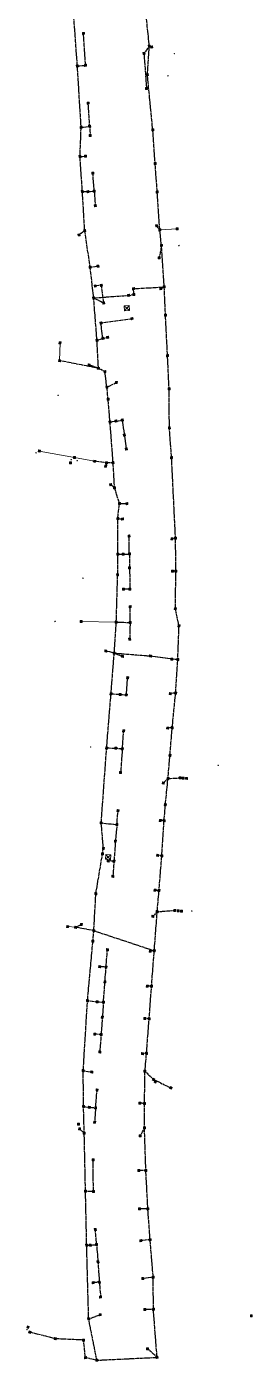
# Model space of a CAD drawing. Header units: metres. Extents: x 105110 to 106166, y 111730 to 118166.
# Drawn here: x 105369 to 105505, y 111730 to 112535 of the extents above; entities that cross this region are included whole.
import ezdxf

# ---------------------------------------------------------------- set-up
doc = ezdxf.new("R2010")
doc.units = ezdxf.units.M
doc.linetypes.add('DASHED', pattern=[1.524, 1.27, -0.254])
for name, color, linetype, lineweight in [('30-RED-ENEL-EXIST', 13, 'CONTINUOUS', 13), ('30-RED-ENEL-NODOS', 11, 'CONTINUOUS', 13), ('30-RED-ENEL-PROY', 1, 'DASHED', 25)]:
    doc.layers.add(name, color=color, linetype=linetype, lineweight=lineweight)

# ---------------------------------------------------------------- blocks, each defined once
blk = doc.blocks.new('CAJA_ENEL')
for p, q in [((-0.6, -0.6), (0.6, 0.6)), ((-0.6, 0.6), (0.6, -0.6))]:
    blk.add_line(p, q)
blk.add_lwpolyline([(-0.6, -0.6), (0.6, -0.6), (0.6, 0.6), (-0.6, 0.6)], close=True)
blk = doc.blocks.new('POSTE')
blk.add_circle((0, 0), 0.15)
blk = doc.blocks.new('CT_ENEL')
for p, q in [((-1.5, -1.5), (1.5, 1.5)), ((-1.5, 1.5), (1.5, -1.5))]:
    blk.add_line(p, q)
blk.add_lwpolyline([(-1.5, -1.5), (1.5, -1.5), (1.5, 1.5), (-1.5, 1.5)], close=True)

msp = doc.modelspace()

# ---------------------------------------------------------------- linework, layer by layer
at = {"layer": '30-RED-ENEL-EXIST'}
for points in [[(105443.3315, 112523.6133), (105444.7003, 112523.1517)], [(105449.6313, 112412.7451), (105460.1155, 112413.3787)], [(105389.1051, 112333.9381), (105389.4189, 112344.6459)], [(105398.1081, 112275.4583), (105376.8235, 112279.3583)], [(105410.1849, 112273.2087), (105398.1081, 112275.4583)], [(105423.3361, 112176.0647), (105402.0653, 112176.5441)], [(105398.8135, 111991.9939), (105394.0083, 111992.4305)], [(105404.0175, 111867.7675), (105401.1949, 111870.3695)]]:
    msp.add_lwpolyline(points, dxfattribs=at)
at = {"layer": '30-RED-ENEL-PROY'}
for points in [[(105399.8663, 112511.7095), (105396.8077, 112554.0137)], [(105443.3315, 112523.6133), (105440.8739, 112547.1713)], [(105404.7593, 112512.1075), (105403.5735, 112531.3515)], [(105443.3315, 112523.6133), (105440.0563, 112519.2817)], [(105442.1451, 112506.4247), (105443.3315, 112523.6133)], [(105440.0563, 112519.2817), (105441.5983, 112498.0737)], [(105399.8663, 112511.7095), (105404.7593, 112512.1075)], [(105402.1363, 112474.6459), (105399.8663, 112511.7095)], [(105445.3795, 112473.1567), (105442.1451, 112506.4247)], [(105407.3041, 112475.3711), (105406.3553, 112489.3023)], [(105401.4313, 112457.0541), (105402.1363, 112474.6459)], [(105402.1363, 112474.6459), (105407.3041, 112475.3711)], [(105407.3041, 112475.3711), (105407.6033, 112469.7663)], [(105446.8165, 112452.8957), (105445.3795, 112473.1567)], [(105401.4313, 112457.0541), (105404.7827, 112457.2779)], [(105402.8629, 112435.9333), (105401.4313, 112457.0541)], [(105448.0713, 112435.6601), (105446.8165, 112452.8957)], [(105410.0301, 112436.2109), (105409.1885, 112447.0417)], [(105404.3051, 112412.4049), (105402.8629, 112435.9333)], [(105402.8629, 112435.9333), (105406.2235, 112435.9001)], [(105406.2235, 112435.9001), (105410.0301, 112436.2109)], [(105410.0301, 112436.2109), (105410.6943, 112427.4285)], [(105449.6313, 112412.7451), (105448.0713, 112435.6601)], [(105404.3051, 112412.4049), (105400.8627, 112409.7491)], [(105407.5959, 112390.3293), (105404.3051, 112412.4049)], [(105449.6313, 112412.7451), (105447.7201, 112415.2959)], [(105450.6331, 112403.4323), (105449.6313, 112412.7451)], [(105450.6331, 112403.4323), (105449.2457, 112395.8913)], [(105452.3195, 112378.3929), (105450.6331, 112403.4323)], [(105407.5959, 112390.3293), (105412.3377, 112390.9573)], [(105409.7015, 112371.7611), (105407.5959, 112390.3293)], [(105414.3809, 112379.3537), (105410.6027, 112378.9027)], [(105415.7933, 112368.6965), (105414.3809, 112379.3537)], [(105433.7285, 112377.3049), (105452.3195, 112378.3929)], [(105433.9699, 112373.8005), (105433.7285, 112377.3049)], [(105452.3195, 112378.3929), (105450.2549, 112377.2813)], [(105453.0475, 112361.3353), (105452.3195, 112378.3929)], [(105409.7015, 112371.7611), (105430.8359, 112373.3033)], [(105411.6951, 112346.2151), (105409.7015, 112371.7611)], [(105409.7015, 112371.7611), (105415.7933, 112368.6965)], [(105430.8359, 112373.3033), (105433.9699, 112373.8005)], [(105454.2817, 112336.9293), (105453.0475, 112361.3353)], [(105414.0587, 112356.6891), (105432.8231, 112359.2829)], [(105415.2603, 112347.3363), (105414.0587, 112356.6891)], [(105411.6951, 112346.2151), (105415.2603, 112347.3363)], [(105412.5821, 112329.2259), (105411.6951, 112346.2151)], [(105415.2603, 112347.3363), (105418.0633, 112347.8891)], [(105455.2427, 112316.9207), (105454.2817, 112336.9293)], [(105412.5821, 112329.2259), (105389.1051, 112333.9381)], [(105412.5821, 112329.2259), (105407.0295, 112331.2887)], [(105416.4775, 112327.2867), (105412.5821, 112329.2259)], [(105417.6895, 112317.8595), (105416.4775, 112327.2867)], [(105417.6895, 112317.8595), (105423.4037, 112320.7535)], [(105418.4105, 112310.6783), (105417.6895, 112317.8595)], [(105455.4137, 112293.3145), (105455.2427, 112316.9207)], [(105419.5687, 112296.9349), (105418.4105, 112310.6783)], [(105419.5687, 112296.9349), (105423.1773, 112297.4423)], [(105421.4329, 112272.2879), (105419.5687, 112296.9349)], [(105423.1773, 112297.4423), (105426.9447, 112298.0383)], [(105426.9447, 112298.0383), (105428.2397, 112289.0873)], [(105428.2397, 112289.0873), (105429.3563, 112280.6383)], [(105456.7393, 112275.3477), (105455.4137, 112293.3145)], [(105417.4063, 112272.1667), (105410.1849, 112273.2087)], [(105417.4063, 112272.1667), (105416.9349, 112270.2377)], [(105421.4329, 112272.2879), (105417.4063, 112272.1667)], [(105422.3169, 112257.1935), (105421.4329, 112272.2879)], [(105459.1183, 112226.8217), (105456.7393, 112275.3477)], [(105422.3169, 112257.1935), (105419.9469, 112259.0615)], [(105425.2361, 112247.7219), (105422.3169, 112257.1935)], [(105424.2161, 112238.5659), (105425.2361, 112247.7219)], [(105425.2361, 112247.7219), (105429.8019, 112247.6091)], [(105424.3249, 112217.0837), (105424.2161, 112238.5659)], [(105424.2161, 112238.5659), (105427.1239, 112238.3459)], [(105431.2457, 112217.2639), (105431.0363, 112228.0967)], [(105459.1183, 112226.8217), (105456.9735, 112226.4409)], [(105459.3583, 112206.9251), (105459.1183, 112226.8217)], [(105424.1745, 112204.7449), (105424.3249, 112217.0837)], [(105424.3249, 112217.0837), (105427.4321, 112217.1501)], [(105427.4321, 112217.1501), (105431.2457, 112217.2639)], [(105431.2457, 112217.2639), (105431.3783, 112208.8503)], [(105431.3783, 112208.8503), (105431.5489, 112196.0989)], [(105423.3361, 112176.0647), (105424.1745, 112204.7449)], [(105459.3583, 112206.9251), (105457.2525, 112206.8717)], [(105459.0083, 112184.2329), (105459.3583, 112206.9251)], [(105431.5489, 112196.0989), (105427.7515, 112196.0509)], [(105431.6739, 112175.9633), (105431.6891, 112185.4597)], [(105461.2101, 112173.9077), (105459.0083, 112184.2329)], [(105422.1157, 112157.4461), (105423.3361, 112176.0647)], [(105423.3361, 112176.0647), (105431.6739, 112175.9633)], [(105431.6739, 112175.9633), (105431.4281, 112165.8139)], [(105460.4895, 112153.5735), (105461.2101, 112173.9077)], [(105422.1157, 112157.4461), (105417.0303, 112158.6827)], [(105420.1723, 112132.9167), (105422.1157, 112157.4461)], [(105422.1157, 112157.4461), (105443.9739, 112155.7233)], [(105422.1157, 112157.4461), (105427.1347, 112155.4979)], [(105443.9739, 112155.7233), (105460.4895, 112153.5735)], [(105460.4895, 112153.5735), (105456.9573, 112153.7131)], [(105459.1805, 112133.3435), (105460.4895, 112153.5735)], [(105429.4215, 112132.1905), (105430.2033, 112142.6247)], [(105417.5309, 112100.2279), (105420.1723, 112132.9167)], [(105420.1723, 112132.9167), (105425.6335, 112132.5055)], [(105425.6335, 112132.5055), (105429.4215, 112132.1905)], [(105459.1805, 112133.3435), (105455.9493, 112132.9709)], [(105457.1243, 112112.4191), (105459.1805, 112133.3435)], [(105427.0189, 112099.7267), (105427.8263, 112110.5981)], [(105457.1243, 112112.4191), (105454.3649, 112112.2197)], [(105455.7439, 112095.7429), (105457.1243, 112112.4191)], [(105414.2577, 112054.9469), (105417.5387, 112100.2177)], [(105417.5387, 112100.2177), (105423.0709, 112100.1119)], [(105423.0709, 112100.1119), (105427.0189, 112099.7267)], [(105427.0189, 112099.7267), (105425.9459, 112085.4589)], [(105454.5565, 112081.7763), (105455.7439, 112095.7429)], [(105454.5565, 112081.7763), (105451.7943, 112079.0823)], [(105452.9977, 112066.0003), (105454.5565, 112081.7763)], [(105454.5565, 112081.7763), (105461.9047, 112082.1537)], [(105423.7239, 112053.9983), (105424.3579, 112062.3715)], [(105452.2109, 112056.3511), (105452.9977, 112066.0003)], [(105415.5721, 112039.5073), (105414.2577, 112054.9469)], [(105414.2577, 112054.9469), (105423.7239, 112053.9983)], [(105452.2109, 112056.3511), (105449.9785, 112056.4221)], [(105450.8529, 112035.0979), (105452.2109, 112056.3511)], [(105423.7239, 112053.9983), (105422.8091, 112043.9041)], [(105415.0739, 112036.3745), (105415.5721, 112039.5073)], [(105422.8091, 112043.9041), (105421.9621, 112031.8989)], [(105411.0373, 112012.2755), (105415.0739, 112036.3745)], [(105421.9621, 112031.8989), (105418.4757, 112032.0261)], [(105421.9621, 112031.8989), (105421.2481, 112022.7213)], [(105450.8529, 112035.0979), (105448.2835, 112035.4103)], [(105449.1563, 112014.1967), (105450.8529, 112035.0979)], [(105449.1563, 112014.1967), (105446.7197, 112014.3631)], [(105448.0729, 112001.4337), (105449.1563, 112014.1967)], [(105409.7759, 111989.9671), (105411.0373, 112012.2755)], [(105448.0729, 112001.4337), (105445.4445, 111998.5917)], [(105446.2847, 111977.8677), (105448.0729, 112001.4337)], [(105448.0729, 112001.4337), (105458.6331, 112002.1557)], [(105398.8135, 111991.9939), (105402.2549, 111993.6435)], [(105409.7759, 111989.9671), (105398.8135, 111991.9939)], [(105409.2359, 111983.6365), (105409.7759, 111989.9671)], [(105409.7759, 111989.9671), (105446.2847, 111977.8677)], [(105405.9845, 111947.7615), (105409.2359, 111983.6365)], [(105417.1703, 111968.0001), (105417.9951, 111978.4865)], [(105446.2847, 111977.8677), (105443.8739, 111977.6119)], [(105444.6405, 111956.4773), (105446.2847, 111977.8677)], [(105417.1703, 111968.0001), (105413.3337, 111968.2409)], [(105416.5069, 111959.0581), (105417.1703, 111968.0001)], [(105415.5921, 111946.7981), (105416.5069, 111959.0581)], [(105444.6405, 111956.4773), (105442.0849, 111956.5079)], [(105443.1935, 111936.7655), (105444.6405, 111956.4773)], [(105403.3967, 111905.5027), (105405.9845, 111947.7615)], [(105405.9845, 111947.7615), (105411.7471, 111947.0613)], [(105411.7471, 111947.0613), (105415.5921, 111946.7981)], [(105415.5921, 111946.7981), (105414.9249, 111937.7457)], [(105414.9249, 111937.7457), (105414.2057, 111927.3141)], [(105443.1935, 111936.7655), (105440.6045, 111937.0147)], [(105441.5959, 111915.9145), (105443.1935, 111936.7655)], [(105414.2057, 111927.3141), (105410.3239, 111927.5353)], [(105414.2057, 111927.3141), (105413.3535, 111916.7475)], [(105441.5959, 111915.9145), (105439.1399, 111915.7429)], [(105440.6563, 111905.1451), (105441.5959, 111915.9145)], [(105403.5505, 111883.9259), (105403.3967, 111905.5027)], [(105403.3967, 111905.5027), (105408.6415, 111904.6785)], [(105440.4025, 111885.7329), (105440.6563, 111905.1451)], [(105440.6563, 111905.1451), (105445.8825, 111900.1985)], [(105410.8687, 111883.1145), (105411.7373, 111893.8421)], [(105445.8825, 111900.1985), (105456.3669, 111895.0545)], [(105445.8825, 111900.1985), (105446.9733, 111898.8069)], [(105440.4025, 111885.7329), (105437.5243, 111885.8381)], [(105440.3573, 111871.0103), (105440.4025, 111885.7329)], [(105404.0175, 111867.7675), (105403.5505, 111883.9259)], [(105403.5505, 111883.9259), (105407.0551, 111883.3789)], [(105407.0551, 111883.3789), (105410.8687, 111883.1145)], [(105410.8687, 111883.1145), (105410.2797, 111874.4639)], [(105440.3573, 111871.0103), (105437.8397, 111866.1459)], [(105441.1941, 111845.2691), (105440.3573, 111871.0103)], [(105404.7567, 111832.8629), (105404.0175, 111867.7675)], [(105409.5403, 111832.6751), (105409.3597, 111851.6819)], [(105441.1941, 111845.2691), (105436.9233, 111845.3113)], [(105442.4225, 111822.1771), (105441.1941, 111845.2691)], [(105405.4687, 111800.1699), (105404.7567, 111832.8629)], [(105404.7567, 111832.8629), (105409.5403, 111832.6751)], [(105442.4225, 111822.1771), (105437.4417, 111822.0689)], [(105443.7723, 111803.4783), (105442.4225, 111822.1771)], [(105411.4465, 111800.5855), (105410.7403, 111809.6373)], [(105405.4687, 111800.1699), (105407.6415, 111800.2007)], [(105406.6773, 111755.7263), (105405.4687, 111800.1699)], [(105407.6415, 111800.2007), (105411.4465, 111800.5855)], [(105411.4465, 111800.5855), (105412.2773, 111790.1385)], [(105443.7723, 111803.4783), (105438.1797, 111802.9543)], [(105445.6663, 111780.8119), (105443.7723, 111803.4783)], [(105412.2773, 111790.1385), (105413.1449, 111777.8897)], [(105445.6663, 111780.8119), (105439.3271, 111780.1003)], [(105445.7535, 111761.4963), (105445.6663, 111780.8119)], [(105413.1449, 111777.8897), (105409.3439, 111777.5829)], [(105413.1449, 111777.8897), (105413.8583, 111768.9415)], [(105406.6773, 111755.7263), (105413.6537, 111758.2221)], [(105445.7535, 111761.4963), (105440.5489, 111761.3789)], [(105447.9647, 111732.5215), (105445.7535, 111761.4963)], [(105411.6281, 111730.7699), (105406.6773, 111755.7263)], [(105386.5139, 111743.7465), (105371.1793, 111747.6773)], [(105403.6043, 111742.9367), (105386.5139, 111743.7465)], [(105404.7079, 111732.3295), (105403.6043, 111742.9367)], [(105411.6281, 111730.7699), (105404.7079, 111732.3295)], [(105411.6281, 111730.7699), (105447.9647, 111732.5215)], [(105447.9647, 111732.5215), (105442.2303, 111737.6833)]]:
    msp.add_lwpolyline(points, dxfattribs=at)

# ---------------------------------------------------------------- block references
at = {"layer": '30-RED-ENEL-NODOS'}
for name, p, rotation in [('CAJA_ENEL', (105403.5735, 112531.3515), 94.4), ('CAJA_ENEL', (105443.3315, 112523.6133), 94.5), ('CAJA_ENEL', (105444.7002, 112523.1517), 101.1), ('CAJA_ENEL', (105440.0562, 112519.2815), 94.6), ('POSTE', (105458.3642, 112519.085), 73.1), ('CAJA_ENEL', (105399.8663, 112511.7095), 94.5), ('CAJA_ENEL', (105404.7592, 112512.1074), 93), ('CAJA_ENEL', (105442.145, 112506.4247), 94.5), ('POSTE', (105454.6106, 112505.7712), 85.8), ('CAJA_ENEL', (105441.5982, 112498.0737), 93.2), ('CAJA_ENEL', (105406.3553, 112489.3023), 95.5), ('CAJA_ENEL', (105402.1362, 112474.6459), 94.2), ('CAJA_ENEL', (105407.3041, 112475.371), 94.4), ('CAJA_ENEL', (105445.3794, 112473.1566), 94.8), ('CAJA_ENEL', (105407.6032, 112469.7662), 94.4), ('CAJA_ENEL', (105401.4313, 112457.0541), 94.5), ('CAJA_ENEL', (105404.7826, 112457.2778), 91.3), ('CAJA_ENEL', (105446.8164, 112452.8955), 94.5), ('CAJA_ENEL', (105409.1885, 112447.0416), 94.4), ('CAJA_ENEL', (105402.8629, 112435.9332), 94.5), ('CAJA_ENEL', (105406.2234, 112435.9001), 94.5), ('CAJA_ENEL', (105410.03, 112436.2108), 94.4), ('CAJA_ENEL', (105448.0712, 112435.66), 94.8), ('CAJA_ENEL', (105410.6943, 112427.4285), 94.5), ('CAJA_ENEL', (105400.8627, 112409.7491), 93.7), ('CAJA_ENEL', (105404.3051, 112412.4048), 94.5), ('CAJA_ENEL', (105447.7201, 112415.2959), 94.3), ('CAJA_ENEL', (105449.6312, 112412.745), 95), ('CAJA_ENEL', (105460.1155, 112413.3786), 0.6), ('CAJA_ENEL', (105450.6331, 112403.4322), 95), ('POSTE', (105461.1329, 112403.3575), 89.6), ('CAJA_ENEL', (105449.2456, 112395.8913), 94.3), ('CAJA_ENEL', (105407.5959, 112390.3291), 94.8), ('CAJA_ENEL', (105412.3377, 112390.9574), 93.7), ('CAJA_ENEL', (105410.6026, 112378.9027), 99.2), ('CAJA_ENEL', (105414.3808, 112379.3536), 99.2), ('CAJA_ENEL', (105433.7285, 112377.3048), 93.6), ('CAJA_ENEL', (105450.255, 112377.2812), 95.2), ('CAJA_ENEL', (105452.3194, 112378.3928), 93.6), ('CAJA_ENEL', (105409.7014, 112371.761), 99.4), ('CAJA_ENEL', (105415.7933, 112368.6965), 99.2), ('CAJA_ENEL', (105430.8358, 112373.3033), 94.3), ('CAJA_ENEL', (105433.9699, 112373.8005), 93.6), ('CT_ENEL', (105429.6649, 112365.5638), 3.6), ('CAJA_ENEL', (105453.0475, 112361.3353), 93.6), ('CAJA_ENEL', (105414.0587, 112356.689), 100.2), ('CAJA_ENEL', (105432.823, 112359.2828), 102.9), ('CAJA_ENEL', (105389.4188, 112344.646), 173.7), ('CAJA_ENEL', (105411.6951, 112346.2152), 99.3), ('CAJA_ENEL', (105415.2602, 112347.3362), 98.7), ('CAJA_ENEL', (105418.0632, 112347.889), 99.2), ('CAJA_ENEL', (105454.2817, 112336.9293), 93.6), ('CAJA_ENEL', (105389.105, 112333.9381), 173.7), ('CAJA_ENEL', (105407.0295, 112331.2886), 86.9), ('CAJA_ENEL', (105412.582, 112329.2258), 347.7), ('CAJA_ENEL', (105416.4775, 112327.2867), 5.5), ('CAJA_ENEL', (105423.4038, 112320.7535), 86.9), ('POSTE', (105388.2141, 112312.9893), 90.1), ('CAJA_ENEL', (105417.6895, 112317.8593), 95.2), ('CAJA_ENEL', (105455.2426, 112316.9207), 93.6), ('CAJA_ENEL', (105418.4105, 112310.6782), 95.2), ('CAJA_ENEL', (105419.5686, 112296.9349), 97.2), ('CAJA_ENEL', (105423.1773, 112297.4422), 99.2), ('CAJA_ENEL', (105426.9446, 112298.0383), 99.2), ('CAJA_ENEL', (105428.2397, 112289.0873), 99.2), ('CAJA_ENEL', (105455.4137, 112293.3144), 93.6), ('CAJA_ENEL', (105376.8234, 112279.3583), 81.5), ('CAJA_ENEL', (105429.3562, 112280.6382), 99.9), ('POSTE', (105374.8441, 112278.2932), 179.8), ('CAJA_ENEL', (105395.7674, 112272.2586), 89.8), ('POSTE', (105396.1518, 112274.1925), 179.8), ('CAJA_ENEL', (105398.108, 112275.4583), 173.2), ('POSTE', (105399.7511, 112273.5495), 90.7), ('CAJA_ENEL', (105410.1849, 112273.2086), 167.6), ('CAJA_ENEL', (105417.4062, 112272.1666), 0.1), ('CAJA_ENEL', (105421.4328, 112272.2879), 97.2), ('CAJA_ENEL', (105456.7393, 112275.3477), 93.6), ('CAJA_ENEL', (105416.9349, 112270.2377), 86.9), ('CAJA_ENEL', (105419.9468, 112259.0614), 91.9), ('CAJA_ENEL', (105422.3169, 112257.1934), 90.8), ('CAJA_ENEL', (105425.2361, 112247.7218), 90.8), ('CAJA_ENEL', (105429.8019, 112247.6091), 91.9), ('CAJA_ENEL', (105424.2161, 112238.5659), 90.8), ('CAJA_ENEL', (105427.1238, 112238.3459), 91.9), ('CAJA_ENEL', (105431.0363, 112228.0967), 91.2), ('CAJA_ENEL', (105456.9735, 112226.4408), 88.9), ('CAJA_ENEL', (105459.1182, 112226.8217), 88.7), ('CAJA_ENEL', (105424.3248, 112217.0836), 90.8), ('CAJA_ENEL', (105427.4321, 112217.1501), 91.9), ('CAJA_ENEL', (105431.2457, 112217.2639), 91.2), ('CAJA_ENEL', (105431.3782, 112208.8504), 91.2), ('CAJA_ENEL', (105457.2524, 112206.8717), 88.1), ('CAJA_ENEL', (105459.3582, 112206.9251), 91), ('POSTE', (105403.283, 112202.6339), 90.1), ('CAJA_ENEL', (105424.1745, 112204.7447), 90.8), ('CAJA_ENEL', (105427.7514, 112196.0509), 91.3), ('CAJA_ENEL', (105431.5487, 112196.0989), 91.2), ('CAJA_ENEL', (105431.689, 112185.4597), 91.2), ('CAJA_ENEL', (105459.0082, 112184.2329), 88.2), ('POSTE', (105386.4044, 112176.5432), 90.1), ('CAJA_ENEL', (105402.0653, 112176.5441), 180.9), ('CAJA_ENEL', (105423.3361, 112176.0647), 90.8), ('CAJA_ENEL', (105431.6739, 112175.9633), 91.2), ('CAJA_ENEL', (105461.2101, 112173.9076), 88.2), ('CAJA_ENEL', (105417.0302, 112158.6827), 85.9), ('CAJA_ENEL', (105431.4281, 112165.8139), 91.2), ('CAJA_ENEL', (105422.1157, 112157.446), 85.9), ('CAJA_ENEL', (105427.1346, 112155.4978), 86.9), ('CAJA_ENEL', (105443.9738, 112155.7233), 85.9), ('CAJA_ENEL', (105456.9572, 112153.7129), 88.1), ('CAJA_ENEL', (105460.4894, 112153.5734), 88.2), ('CAJA_ENEL', (105430.2033, 112142.6247), 86.9), ('CAJA_ENEL', (105420.1723, 112132.9166), 85.9), ('CAJA_ENEL', (105425.6334, 112132.5055), 86.9), ('CAJA_ENEL', (105429.4214, 112132.1904), 86.9), ('CAJA_ENEL', (105455.9492, 112132.9709), 85.5), ('CAJA_ENEL', (105459.1805, 112133.3434), 86.2), ('CAJA_ENEL', (105427.8263, 112110.5981), 86.9), ('CAJA_ENEL', (105427.8263, 112110.5981), 86.9), ('CAJA_ENEL', (105454.3649, 112112.2197), 86.9), ('CAJA_ENEL', (105457.1243, 112112.419), 85.9), ('POSTE', (105407.8408, 112100.8317), 86.8), ('CAJA_ENEL', (105417.5309, 112100.2279), 85.9), ('CAJA_ENEL', (105417.5387, 112100.2176), 85.9), ('CAJA_ENEL', (105423.0708, 112100.1119), 86.9), ('CAJA_ENEL', (105427.0189, 112099.7266), 86.9), ('CAJA_ENEL', (105427.0189, 112099.7266), 86.9), ('CAJA_ENEL', (105455.7382, 112095.7388), 86.2), ('CAJA_ENEL', (105455.7438, 112095.7429), 85.9), ('POSTE', (105484.8716, 112089.7445), 179.8), ('CAJA_ENEL', (105425.9458, 112085.4589), 86.9), ('CAJA_ENEL', (105451.7943, 112079.0822), 85.5), ('CAJA_ENEL', (105454.5564, 112081.7762), 86.2), ('CAJA_ENEL', (105461.9046, 112082.1535), 85.9), ('CAJA_ENEL', (105463.8027, 112081.9768), 179.8), ('CAJA_ENEL', (105465.7953, 112081.8777), 179.8), ('CAJA_ENEL', (105424.3579, 112062.3715), 86.9), ('CAJA_ENEL', (105452.992, 112065.9961), 86.2), ('CAJA_ENEL', (105452.9976, 112066.0002), 85.9), ('CAJA_ENEL', (105414.2577, 112054.9469), 88), ('CAJA_ENEL', (105423.7238, 112053.9982), 84.8), ('CAJA_ENEL', (105449.9785, 112056.422), 85.5), ('CAJA_ENEL', (105452.2109, 112056.3509), 85.9), ('CAJA_ENEL', (105415.5722, 112039.5073), 355.5), ('CAJA_ENEL', (105422.8091, 112043.904), 86.9), ('CAJA_ENEL', (105415.0739, 112036.3744), 175.7), ('CT_ENEL', (105418.4207, 112034.3926), 85.3), ('CT_ENEL', (105418.4207, 112034.3926), 85.3), ('CAJA_ENEL', (105418.4756, 112032.0261), 86.9), ('CAJA_ENEL', (105421.9621, 112031.8989), 86.9), ('CAJA_ENEL', (105448.2834, 112035.4103), 85.5), ('CAJA_ENEL', (105450.8529, 112035.0979), 85.9), ('CAJA_ENEL', (105421.2481, 112022.7213), 86.9), ('CAJA_ENEL', (105446.7196, 112014.363), 85.5), ('CAJA_ENEL', (105449.1562, 112014.1966), 85.9), ('CAJA_ENEL', (105411.0373, 112012.2755), 85.9), ('CAJA_ENEL', (105445.4445, 111998.5917), 85.5), ('CAJA_ENEL', (105448.0729, 112001.4337), 87.8), ('CAJA_ENEL', (105458.6331, 112002.1556), 176.7), ('CAJA_ENEL', (105460.6496, 112001.9576), 179.8), ('CAJA_ENEL', (105462.6822, 112001.7891), 179.8), ('POSTE', (105468.9369, 112001.8328), 179.8), ('CAJA_ENEL', (105394.0083, 111992.4305), 355.3), ('CAJA_ENEL', (105398.8135, 111991.9938), 85.9), ('CAJA_ENEL', (105402.2549, 111993.6435), 86.9), ('CAJA_ENEL', (105409.7758, 111989.967), 85.9), ('CAJA_ENEL', (105409.2358, 111983.6365), 85.9), ('CAJA_ENEL', (105417.995, 111978.4864), 86.9), ('CAJA_ENEL', (105443.8739, 111977.6119), 85.5), ('CAJA_ENEL', (105446.2847, 111977.8676), 85.9), ('CAJA_ENEL', (105413.3336, 111968.2409), 86.9), ('CAJA_ENEL', (105417.1702, 111968.0001), 86.9), ('CAJA_ENEL', (105416.5069, 111959.058), 86.9), ('CAJA_ENEL', (105442.0849, 111956.5077), 85.5), ('CAJA_ENEL', (105444.6405, 111956.4773), 85.9), ('CAJA_ENEL', (105405.9845, 111947.7614), 85.9), ('CAJA_ENEL', (105411.7471, 111947.0612), 86.9), ('CAJA_ENEL', (105415.5921, 111946.798), 86.9), ('CAJA_ENEL', (105414.9249, 111937.7457), 86.9), ('CAJA_ENEL', (105440.6044, 111937.0146), 85.5), ('CAJA_ENEL', (105443.1933, 111936.7655), 85.9), ('CAJA_ENEL', (105410.3238, 111927.5352), 86.9), ('CAJA_ENEL', (105414.2056, 111927.314), 86.9), ('CAJA_ENEL', (105413.3534, 111916.7475), 86.9), ('CAJA_ENEL', (105439.1398, 111915.7428), 85.5), ('CAJA_ENEL', (105441.5958, 111915.9144), 84.6), ('CAJA_ENEL', (105403.3966, 111905.5027), 85.9), ('CAJA_ENEL', (105408.6414, 111904.6784), 86.9), ('CAJA_ENEL', (105440.6562, 111905.1452), 88), ('CAJA_ENEL', (105411.7373, 111893.8421), 86.9), ('CAJA_ENEL', (105445.8825, 111900.1986), 158.7), ('CAJA_ENEL', (105446.9733, 111898.8069), 154.7), ('CAJA_ENEL', (105456.3669, 111895.0545), 153.7), ('CAJA_ENEL', (105437.5242, 111885.8381), 87.9), ('CAJA_ENEL', (105440.4025, 111885.7328), 88), ('CAJA_ENEL', (105403.5503, 111883.9258), 85.9), ('CAJA_ENEL', (105407.0551, 111883.3788), 86.9), ('CAJA_ENEL', (105410.8686, 111883.1145), 86.9), ('CAJA_ENEL', (105400.5188, 111873.1194), 89.8), ('CAJA_ENEL', (105401.1949, 111870.3694), 355.3), ('CAJA_ENEL', (105410.2796, 111874.4638), 86.9), ('CAJA_ENEL', (105440.3573, 111871.0102), 92), ('CAJA_ENEL', (105404.0174, 111867.7675), 91.6), ('CAJA_ENEL', (105437.8397, 111866.1459), 91.6), ('CAJA_ENEL', (105409.3595, 111851.6819), 89.5), ('CAJA_ENEL', (105436.9231, 111845.3112), 91.6), ('CAJA_ENEL', (105441.1941, 111845.2691), 92), ('CAJA_ENEL', (105404.7567, 111832.8629), 91.6), ('CAJA_ENEL', (105409.5403, 111832.6751), 89.5), ('CAJA_ENEL', (105437.4416, 111822.0688), 91.6), ('CAJA_ENEL', (105442.4224, 111822.177), 92), ('CAJA_ENEL', (105410.7403, 111809.6373), 94.6), ('CAJA_ENEL', (105405.4687, 111800.1699), 92.9), ('CAJA_ENEL', (105407.6414, 111800.2008), 94.6), ('CAJA_ENEL', (105411.4465, 111800.5855), 94.6), ('CAJA_ENEL', (105438.1796, 111802.9542), 94.6), ('CAJA_ENEL', (105443.7722, 111803.4783), 94.6), ('CAJA_ENEL', (105412.2773, 111790.1384), 94.6), ('CAJA_ENEL', (105439.327, 111780.1002), 94.6), ('CAJA_ENEL', (105445.6663, 111780.8118), 92.9), ('CAJA_ENEL', (105409.3439, 111777.5828), 94.6), ('CAJA_ENEL', (105413.1448, 111777.8897), 94.6), ('CAJA_ENEL', (105413.8582, 111768.9414), 94.6), ('CAJA_ENEL', (105406.6773, 111755.7262), 92.9), ('CAJA_ENEL', (105413.6536, 111758.222), 94.6), ('CAJA_ENEL', (105440.5489, 111761.3788), 94.6), ('CAJA_ENEL', (105445.7535, 111761.4962), 92.9), ('POSTE', (105369.3942, 111749.2691), 179.8), ('CAJA_ENEL', (105370.0239, 111750.7333), 339.6), ('CAJA_ENEL', (105371.1792, 111747.6773), 73.2), ('CAJA_ENEL', (105386.5139, 111743.7465), 76.9), ('CAJA_ENEL', (105403.6042, 111742.9366), 93), ('CAJA_ENEL', (105404.7079, 111732.3295), 93), ('CAJA_ENEL', (105442.2304, 111737.6833), 94.6), ('CAJA_ENEL', (105447.9647, 111732.5215), 94.2), ('CAJA_ENEL', (105411.628, 111730.7698), 94.3)]:
    msp.add_blockref(name, p, dxfattribs=dict(at, rotation=rotation))
msp.add_blockref('CAJA_ENEL', (105504.8867, 111757.6428), dxfattribs=at)

doc.saveas('drawing.dxf')
